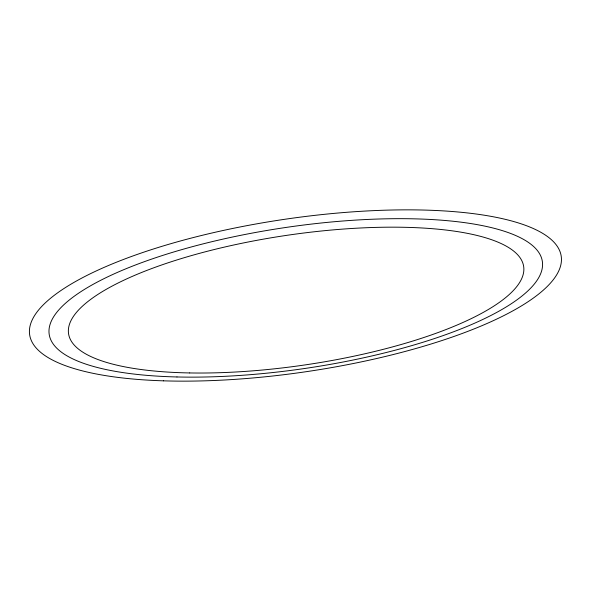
<?xml version="1.0" encoding="UTF-8"?>
<svg xmlns="http://www.w3.org/2000/svg" width="591" height="591" viewBox="0 0 591 591"><rect width="100%" height="100%" fill="white"/><g stroke="black" fill="none" stroke-linecap="round" stroke-linejoin="round"><path stroke-width="0.89" d="M176.975 376.962A249.247 71.134 -8.4 0 0 542.516 262.958A249.247 71.134 -8.4 0 0 167.844 253.79A249.247 71.134 -8.4 0 0 176.975 376.962M189.704 372.943A230.025 65.431 -8.4 0 0 523.7 266.785A230.025 65.431 -8.4 0 0 174.914 260.572A230.025 65.431 -8.4 0 0 189.704 372.943M163.596 380.84A268.676 76.956 -8.4 0 0 561.45 259.109A268.676 76.956 -8.4 0 0 161.232 246.55A268.676 76.956 -8.4 0 0 163.596 380.84"/></g></svg>
